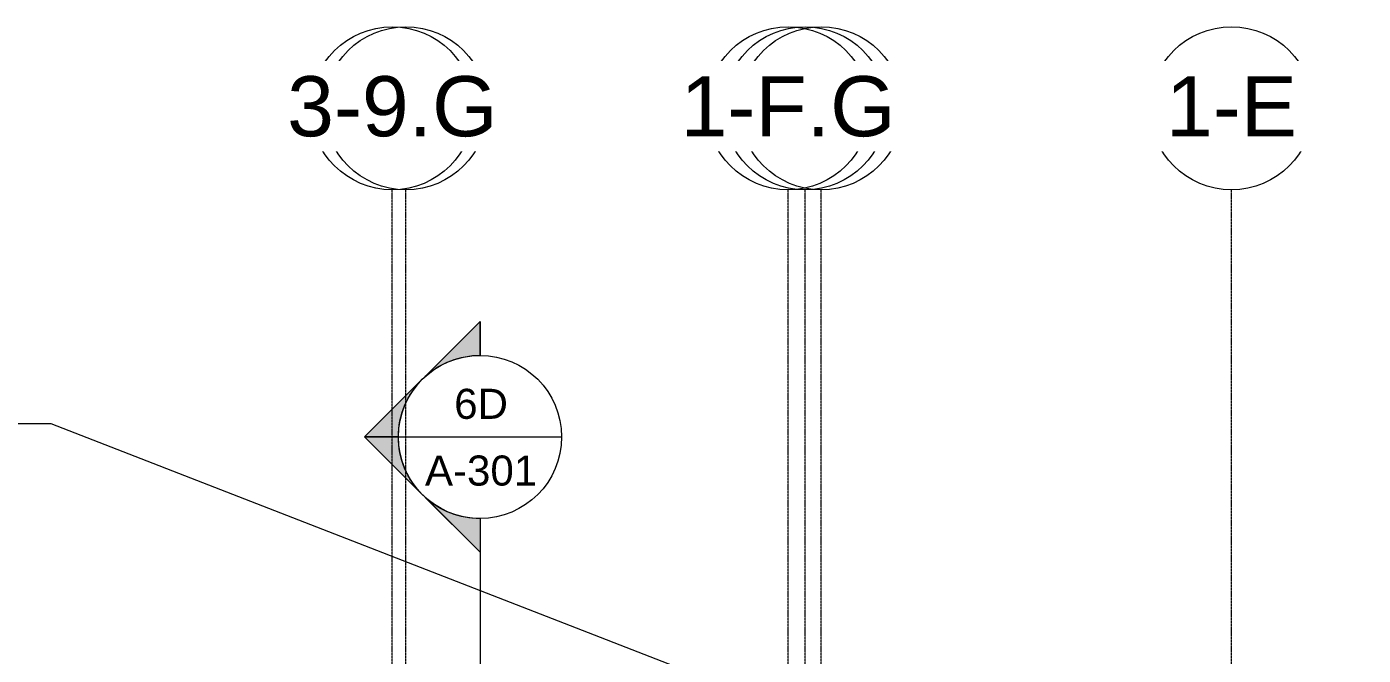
# Model space of a CAD drawing. Header units: inches. Extents: x 21380 to 98133, y -290 to 853.
# Drawn here: x 27344 to 28129, y 465 to 835 of the extents above; entities that cross this region are included whole.
import ezdxf

# ---------------------------------------------------------------- set-up
doc = ezdxf.new("R2010")
doc.units = ezdxf.units.IN
doc.header["$MEASUREMENT"] = 0
doc.linetypes.add('Grid Line 1_2_', pattern=[0.875, 0.5, -0.125, 0.125, -0.125])
for name, color, linetype, lineweight in [('A-ANNO-IDEN', 131, 'Continuous', 9), ('G-ANNO-SYMB', 111, 'Continuous', 9), ('S-GRID', 1, 'Continuous', 9), ('S-GRID-IDEN', 1, 'Continuous', 9)]:
    doc.layers.add(name, color=color, linetype=linetype, lineweight=lineweight)
doc.styles.add('Arial_1', font='arial.ttf', dxfattribs={"height": 35.407186})
doc.styles.add('Arial_2', font='arial.ttf', dxfattribs={"height": 17.703593})

# ---------------------------------------------------------------- blocks, each defined once
blk = doc.blocks.new('Grid - Grid Head - Circle-14747-Building Section - North_South looking East _ Clinic')
at = {"layer": 'S-GRID-IDEN'}
blk.add_circle((21143.8, 786.66), 48, dxfattribs=at)
blk = doc.blocks.new('Section - Section Head - Filled-1526-Building Section - North_South looking East _ Clinic')
at = {"layer": 'G-ANNO-SYMB'}
h = blk.add_hatch(color=256, dxfattribs=at)
edge = h.paths.add_edge_path(flags=0)
edge.add_arc((22248.83, 593.16), 48.06, 47.9216, 90)
edge.add_line((22248.83, 641.22), (22248.83, 661.04))
edge.add_line((22248.83, 661.04), (22281.04, 628.83))
h = blk.add_hatch(color=256, dxfattribs=at)
edge = h.paths.add_edge_path(flags=0)
edge.add_line((22282.77, 627.1), (22316.72, 593.16))
edge.add_line((22316.72, 593.16), (22296.83, 593.16))
edge.add_arc((22248.83, 593.16), 48, 360, 405)
h = blk.add_hatch(color=256, dxfattribs=at)
edge = h.paths.add_edge_path(flags=0)
edge.add_arc((22248.83, 593.16), 48, 315, 360)
edge.add_line((22296.83, 593.16), (22316.72, 593.16))
edge.add_line((22316.72, 593.16), (22282.77, 559.22))
h = blk.add_hatch(color=256, dxfattribs=at)
edge = h.paths.add_edge_path(flags=0)
edge.add_line((22281.04, 557.48), (22248.83, 525.27))
edge.add_line((22248.83, 525.27), (22248.83, 545.09))
edge.add_arc((22248.83, 593.16), 48.06, 270, 312.0784)
for p, q in [((22316.72, 593.16), (22248.83, 661.04)), ((22248.83, 641.16), (22248.83, 661.04)), ((22281.04, 628.83), (22248.83, 661.04)), ((22248.83, 661.04), (22248.83, 641.22)), ((22316.72, 593.16), (22282.77, 627.1)), ((22316.72, 593.16), (22248.83, 525.27)), ((22282.77, 559.22), (22316.72, 593.16)), ((22296.83, 593.16), (22316.72, 593.16)), ((22316.72, 593.16), (22296.83, 593.16)), ((22248.83, 525.27), (22281.04, 557.48)), ((22248.83, 545.16), (22248.83, 525.27)), ((22248.83, 545.09), (22248.83, 525.27))]:
    blk.add_line(p, q, dxfattribs=at)
for radius, start, end in [(48, 90, 270), (48.06, 47.9216, 90), (48, 270, 90), (48, 360, 45), (48, 315, 360), (48.06, 270, 312.0784)]:
    blk.add_arc((22248.83, 593.16), radius, start, end, dxfattribs=at)

msp = doc.modelspace()

# ---------------------------------------------------------------- linework, layer by layer
at = {"layer": 'A-ANNO-IDEN', "color": 153}
for p, q in [((27357.81, 600.83), (27303.6, 600.83)), ((28129.47, 300.65), (27357.81, 600.83))]:
    msp.add_line(p, q, dxfattribs=at)
at = {"layer": 'G-ANNO-SYMB'}
for p, q in [((27562.07, 593.16), (27658.07, 593.16)), ((27610.07, 545.16), (27610.07, -79.66))]:
    msp.add_line(p, q, dxfattribs=at)
at = {"layer": 'S-GRID', "linetype": 'Grid Line 1_2_'}
for p, q in [((27558.5, -273.16), (27558.5, 738.66)), ((27566.5, -273.16), (27566.5, 738.66)), ((27791.25, -273.16), (27791.25, 738.66)), ((27801.25, -273.16), (27801.25, 738.66)), ((27810.75, -273.16), (27810.75, 738.66)), ((28052, -273.16), (28052, 738.66)), ((28052, -273.16), (28052, 738.66))]:
    msp.add_line(p, q, dxfattribs=at)

# ---------------------------------------------------------------- block references
at = {"layer": 'G-ANNO-SYMB', "extrusion": (0, 0, -1)}
msp.add_blockref('Section - Section Head - Filled-1526-Building Section - North_South looking East _ Clinic', (-49858.9, 0), dxfattribs=at)
at = {"layer": 'S-GRID-IDEN'}
for p in [(6422.69, 0), (6666.94, 0), (6908.19, 0)]:
    msp.add_blockref('Grid - Grid Head - Circle-14747-Building Section - North_South looking East _ Clinic', p, dxfattribs=at)

# ---------------------------------------------------------------- texts
at = {"layer": 'G-ANNO-SYMB', "char_height": 17.704, "attachment_point": 2, "line_spacing_factor": 0.938532, "style": 'Arial_2'}
for s, insert, width in [('6D', (27610.69, 621.5), 37.584), ('A-301', (27610.69, 582.22), 78.624)]:
    msp.add_mtext(s, dxfattribs=dict(at, insert=insert, width=width))

# ---------------------------------------------------------------- next in the draw order: texts
at = {"layer": 'S-GRID-IDEN', "char_height": 35.407, "width": 85.104, "attachment_point": 2, "line_spacing_factor": 0.938532, "style": 'Arial_1', "bg_fill": 3, "box_fill_scale": 1.25, "bg_fill_color": 0, "bg_fill_transparency": 0}
for s, insert in [('3-9', (27566.49, 805.53)), ('3-8', (27810.74, 805.53)), ('3-7', (28051.99, 805.53))]:
    msp.add_mtext(s, dxfattribs=dict(at, insert=insert))

# ---------------------------------------------------------------- next in the draw order: block references
at = {"layer": 'S-GRID-IDEN'}
for p in [(6414.69, 0), (6657.44, 0), (6908.19, 0)]:
    msp.add_blockref('Grid - Grid Head - Circle-14747-Building Section - North_South looking East _ Clinic', p, dxfattribs=at)

# ---------------------------------------------------------------- next in the draw order: texts
at = {"layer": 'S-GRID-IDEN', "char_height": 35.407, "attachment_point": 2, "line_spacing_factor": 0.938532, "style": 'Arial_1', "bg_fill": 3, "box_fill_scale": 1.25, "bg_fill_color": 0, "bg_fill_transparency": 0}
for s, insert, width in [('3-9.G', (27558.49, 805.53), 147.312), ('1-F', (27801.24, 805.53), 88.128), ('1-E', (28051.99, 805.53), 91.584)]:
    msp.add_mtext(s, dxfattribs=dict(at, insert=insert, width=width))

# ---------------------------------------------------------------- next in the draw order: block references
at = {"layer": 'S-GRID-IDEN'}
msp.add_blockref('Grid - Grid Head - Circle-14747-Building Section - North_South looking East _ Clinic', (6647.44, 0), dxfattribs=at)

# ---------------------------------------------------------------- next in the draw order: texts
at = {"layer": 'S-GRID-IDEN', "insert": (27791.24, 805.53), "char_height": 35.407, "width": 150.336, "attachment_point": 2, "line_spacing_factor": 0.938532, "style": 'Arial_1', "bg_fill": 3, "box_fill_scale": 1.25, "bg_fill_color": 0, "bg_fill_transparency": 0}
msp.add_mtext('1-F.G', dxfattribs=at)

doc.saveas('drawing.dxf')
